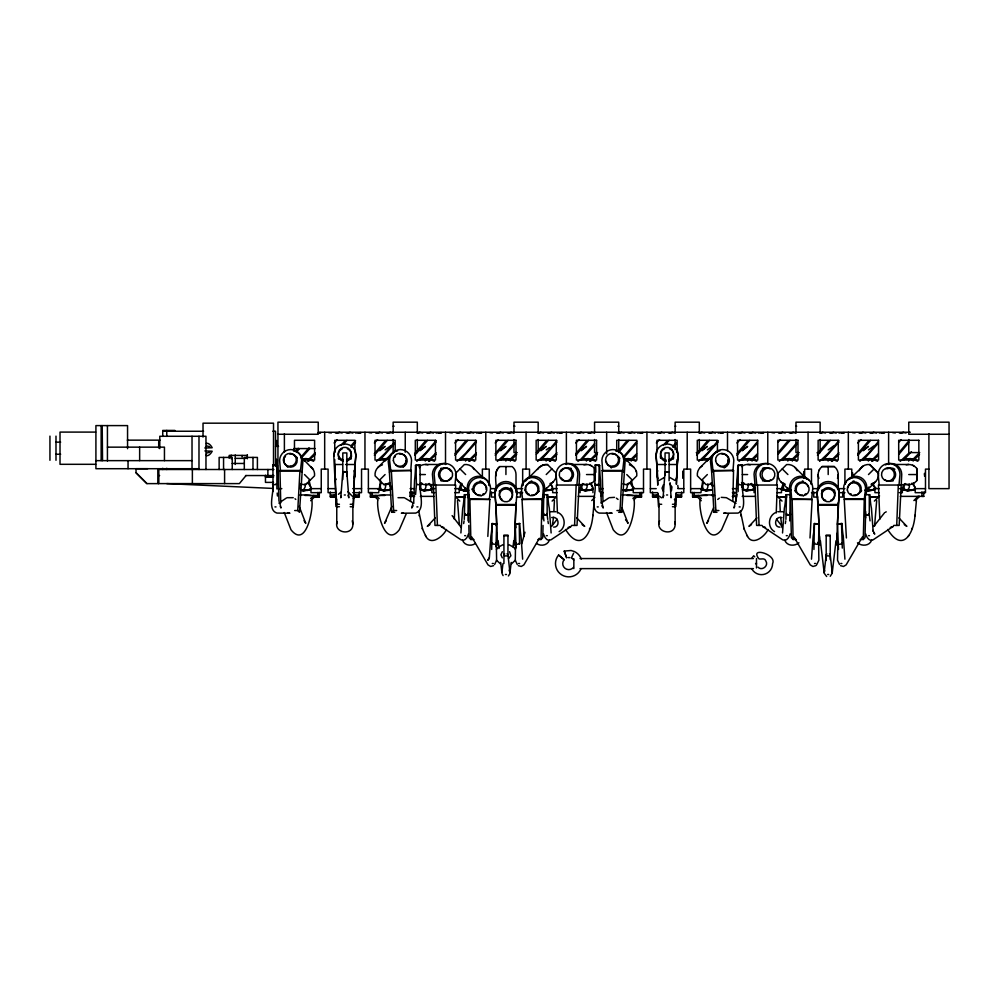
<?xml version="1.0" encoding="UTF-8"?>
<svg xmlns="http://www.w3.org/2000/svg" width="999" height="999" viewBox="0 0 999 999"><rect width="100%" height="100%" fill="white"/><g stroke="black" fill="none" stroke-linecap="round" stroke-linejoin="round"><path stroke-width="1.5" d="M158.304 483.603L158.304 468.706L158.317 483.616L146.903 483.616L136.026 472.739L136.026 468.706L147.702 468.706M320.642 432.804L317.957 433.004M328.708 432.654L331.393 432.954M334.74 474.562L334.74 459.552M354.882 464.048L354.533 477.16M360.926 432.804L358.241 433.004M368.981 432.654L371.665 432.954M441.496 432.804L438.811 433.004M449.55 432.654L452.235 432.954M481.78 432.804L479.095 433.004M489.835 432.654L492.519 432.954M495.866 491.046C497.202 483.366 492.532 472.427 499.8 466.57L512.062 466.57A10.065 10.065 0 0 1 516.008 474.562L516.008 492.544M562.337 432.804L559.652 433.004M570.392 432.654L573.076 432.954M582.642 483.853A10.065 10.065 0 0 0 594.492 480.681L594.48 468.419A10.065 10.065 0 0 0 583.891 464.822M642.906 432.804L640.222 433.004M650.961 432.654L653.646 432.954M656.992 474.562L656.992 465.559M677.135 459.552L677.047 475.861M723.463 432.804L720.779 433.004M731.53 432.654L734.215 432.954M763.748 432.804L761.063 433.004M771.802 432.654L774.5 432.954M818.119 489.547L818.119 474.562M838.261 489.547L838.261 474.55M844.317 432.804L841.633 433.004M852.372 432.654L855.057 432.954M884.602 432.804L881.917 433.004M892.656 432.654L895.341 432.954M904.907 483.853A10.065 10.065 0 0 0 916.745 480.681L916.745 468.419A10.065 10.065 0 0 0 906.155 464.822M278.983 501.273L278.234 479.957A23.277 2.872 -90 0 1 277.41 465.534L272.914 465.034L273.064 491.57M276.91 465.034L276.885 488.961M319.355 492.37L319.28 496.928L317.807 495.454L317.857 492.407M489.348 557.617L490.896 535.876A23.277 2.872 -90 0 0 492.132 523.526L491.683 549.45M492.132 523.526L496.628 524.025L496.003 546.728M601.286 502.797L600.486 479.957A23.277 2.872 -90 0 1 599.662 465.534L595.179 465.034L594.867 485.027L598.863 485.027L599.325 491.57M598.863 485.027L599.175 465.034M641.608 492.37L641.545 496.928L640.072 495.454L640.122 492.407M811.488 559.165L813.161 535.876A23.277 2.872 -90 0 0 814.397 523.526L813.935 549.45M818.581 544.005L818.88 524.025L814.397 523.526M682.829 475.512L682.904 471.603M803.708 474.213L803.758 471.615M410.577 501.286L411.276 470.467L391.333 470.467L389.41 472.202L391.695 512.287L394.742 512.287M732.841 501.286L733.541 470.467L713.586 470.467L711.663 472.202L713.948 512.287L716.995 512.287M537.974 539.497L541.021 539.497L542.007 499.425L543.731 497.677L544.567 486.988A11.076 10.914 44.8 0 0 523.439 482.879M543.056 525.424L542.757 537.762L541.021 539.497M543.206 519.268L543.731 497.677M860.226 539.497L863.273 539.497L864.26 499.425L865.596 488.236A11.076 10.914 44.8 0 0 854.432 477.547A11.076 10.914 44.8 0 0 843.606 488.236L846.403 537.962M865.646 511.55L865.009 537.762L863.273 539.497M515.546 543.344L515.284 560.252L517.245 564.435M837.811 543.344L837.537 560.252L839.51 564.435M413.686 502.797L414.573 479.957A23.277 3.197 -90 0 0 415.484 465.534L420.03 465.034L420.067 488.961M454.333 519.205L455.681 485.039L433.391 485.039L432.405 474.263A11.076 10.914 -90 0 1 446.091 463.848M574.575 525.424L576.161 485.039M565.921 463.848A11.076 10.914 -90 0 1 579.607 474.263L577.022 525.424L571.553 525.424M736.001 501.273L736.825 479.957A23.277 3.197 -90 0 0 737.749 465.534L742.282 465.034L742.419 487.649M776.223 512.999L777.322 485.039L755.032 485.039L754.045 474.263A11.076 10.914 -90 0 1 767.731 463.848M896.715 525.424L898.301 485.039M888.061 463.848A11.076 10.914 -90 0 1 901.747 474.263L899.162 525.424L893.693 525.424M350.199 506.73L353.271 506.73L354.882 464.51L345.592 464.51M353.271 506.73L354.882 464.51M514.897 530.282L514.41 544.979L516.021 502.747L515.147 524.163M672.452 506.73L675.536 506.73L675.973 493.581M676.335 484.403L677.147 464.51L669.392 464.51M675.536 506.73L676.086 492.969M676.46 483.791L677.147 464.51M836.663 542.532L837.037 533.354M837.412 524.163L839.285 492.145A11.076 10.914 0 0 0 828.208 481.53A11.076 10.914 0 0 0 817.12 492.145L819.005 524.163M836.663 544.979L838.273 502.747M553.896 511.338L554.42 500.574M876.685 500.574L874.575 526.186M296.141 451.623A11.076 10.914 -44.8 0 1 302.847 461.513L299.463 512.287L297.739 510.539L299.95 470.467L279.97 470.467L280.756 502.834M487.824 536.426L489.872 499.425L469.393 498.926L468.556 488.236A11.076 10.914 -44.8 0 1 479.72 477.547A11.076 10.914 -44.8 0 1 490.546 488.236L489.385 498.926M618.406 451.623A11.076 10.914 -44.8 0 1 625.099 461.513L621.728 512.287L619.992 510.539L622.215 470.467L602.222 470.467L602.984 501.286M810.002 537.962L812.137 499.425L791.645 498.926L790.821 488.236A11.076 10.914 -44.8 0 1 801.972 477.547A11.076 10.914 -44.8 0 1 812.799 488.236L811.638 498.926M273.177 483.866L272.615 484.303C274.825 490.746 266.508 509.902 276.973 513.086L289.897 513.236L287.837 512.962M595.129 484.003L594.867 484.303C597.077 490.746 588.773 509.902 599.238 513.086L612.15 513.236L610.089 512.962M352.872 505.394L352.872 523.976C353.359 536.201 333.466 533.429 337.038 521.815M501.948 572.14L502.947 563.686M675.137 499.188L675.137 523.976C675.474 537.012 654.42 532.592 659.627 520.779M460.889 532.966L462.712 508.179A23.277 4.046 -90 0 0 464.173 494.692L468.831 494.692L468.056 520.879M782.529 532.966L784.352 508.179A23.277 4.046 -90 0 0 785.801 494.692L790.471 494.692L789.697 520.879M410.726 470.966L411.551 460.264A11.076 10.889 47.8 0 0 400.387 449.575A11.076 10.889 47.8 0 0 389.598 460.264L390.784 470.966L411.276 470.467M732.991 470.966L733.803 460.264A11.076 10.889 47.8 0 0 722.652 449.575A11.076 10.889 47.8 0 0 711.862 460.264L713.036 470.966L733.541 470.467M738.136 491.57L738.298 465.034M866.233 494.63L866.82 486.988A11.076 10.914 44.8 0 0 847.115 480.457M311.888 500.337C313.449 508.866 306.256 549.175 290.984 529.757L284.278 512.549M634.153 500.337C635.714 508.866 628.521 549.175 613.236 529.757L606.53 512.549M454.982 485.039L455.969 474.263A11.076 10.914 -90 0 0 445.067 463.486A11.076 10.914 -90 0 0 434.153 474.263L435.139 485.039M576.86 485.039L577.859 474.263A11.076 10.914 -90 0 0 566.945 463.486A11.076 10.914 -90 0 0 556.043 474.263L557.03 485.039M565.546 529.482C580.044 552.872 591.408 534.602 592.907 515.159M776.623 485.039L777.609 474.263A11.076 10.914 -90 0 0 766.695 463.486A11.076 10.914 -90 0 0 755.793 474.263L756.78 485.039M899 485.039L899.999 474.263A11.076 10.914 -90 0 0 889.085 463.486A11.076 10.914 -90 0 0 878.171 474.263L879.17 485.039M887.686 529.482C902.184 552.872 913.536 534.602 915.047 515.159M348.014 495.342L348.838 497.777L346.828 471.978L343.806 471.565L342.807 471.978L340.784 497.777L341.096 496.253M354.882 465.209L355.894 454.595A11.076 10.914 0 0 0 344.817 443.993A11.076 10.914 0 0 0 333.741 454.595L336.351 506.73L339.435 506.73M354.882 466.958L355.894 456.343A11.076 10.914 0 0 0 354.97 452.26M665.134 472.102L669.068 471.915L665.059 471.978L663.049 497.777L663.873 495.342M677.147 465.209L678.146 454.595A11.076 10.914 0 0 0 667.07 443.993A11.076 10.914 0 0 0 655.993 454.595L657.005 465.209M677.147 466.958L678.146 456.343A11.076 10.914 0 0 0 676.573 451.024M415.584 494.542L416.383 485.027L416.034 465.034M592.844 515.859L594.28 500.661M914.984 515.859L916.42 500.661M826.185 554.845L824.175 572.689L824.712 570.616M511.213 562.4L509.84 573.763L508.404 575.973M513.024 546.952L513.748 540.771M836.013 540.771L832.192 573.226L830.219 576.273M464.285 519.368L464.872 494.692M785.926 519.368L786.5 494.692M552.509 524.725L553.471 517.407M463.673 523.563L464.085 520.879M785.314 523.563L785.726 520.879M682.779 478.121L682.841 473.801M803.621 478.121L803.696 473.813M737.2 494.368L733.99 507.992L734.627 506.58M304.982 483.953C306.768 487.25 301.198 493.956 300.087 488.036M385.552 483.953C386.7 493.631 377.435 490.447 381.218 482.867M425.836 483.953C427.26 493.231 417.445 490.871 421.715 483.029M586.962 483.953C588.686 492.607 578.496 491.446 582.904 483.528M627.247 483.953C627.984 486.326 626.248 491.933 623.101 490.059M707.816 483.953C708.953 493.631 699.687 490.447 703.471 482.867M748.101 483.953C749.512 493.231 739.71 490.871 743.968 483.029M909.215 483.953C910.938 492.607 900.761 491.446 905.156 483.528M403.434 512.962L401.373 513.236L415.746 513.086C426.086 509.328 418.656 491.758 420.379 484.303L420.104 484.003M741.845 483.816C744.255 484.915 738.373 485.414 738.761 483.941M346.815 472.04L342.819 472.04M413.136 502.809L411.725 507.992L413.087 505.831M868.93 487.012C864.085 492.42 871.24 490.884 875.399 488.748M521.728 543.868L524.987 532.242M352.734 492.669L361.538 492.669L361.538 469.105L368.381 469.105L368.381 492.669L378.658 492.669L380.544 480.444M419.88 485.889L420.829 483.129M454.82 492.669L459.215 492.669L459.215 488.636L461.101 483.129M581.48 484.503L580.069 488.636L580.069 492.669M676.46 492.669L683.791 492.669L683.791 469.105L690.634 469.105L690.634 492.669L700.911 492.669L702.796 480.444M741.67 487.262L743.081 483.129M777.072 492.669L781.48 492.669L781.48 488.636L783.366 483.129M899.387 492.669L902.322 492.669L902.322 488.636L903.733 484.503M301.873 490.447L310.127 489.473M378.796 489.035L382.442 490.447L390.696 489.473M420.292 489.51L422.727 490.447L430.981 489.473M543.568 490.447L551.823 489.473M580.194 489.035L583.841 490.447L592.107 489.473M624.125 490.447L632.392 489.473M744.979 490.447L753.246 489.473M865.821 490.447L874.088 489.473M902.459 489.035L906.105 490.447L914.36 489.473M300 485.876L300.924 483.528M462.062 483.528C459.253 487.375 462.475 493.256 467.694 490.222M784.327 483.528C781.106 488.136 785.763 493.543 791.258 490.097M671.44 490.759L671.94 486.938L669.592 483.878M391.933 506.318L384.553 523.351L386.276 520.641M406.318 513.623L399.325 529.757C384.278 549.088 376.261 508.928 377.822 500.337M713.573 507.742L706.817 523.351L708.528 520.641M728.583 513.623L721.59 529.757C706.543 549.088 698.513 508.928 700.074 500.337M589.447 529.12L589.822 528.284M908.266 536.438L908.715 535.464M911.587 529.12L911.962 528.284M549.35 540.209C547.577 545.442 540.634 546.653 536.5 543.431M871.603 540.209C869.592 546.078 861.775 546.478 857.492 542.819M573.613 553.196L571.378 558.004A6.044 6.044 0 0 1 573.726 560.114M468.431 533.928C467.807 537.05 464.76 542.02 460.951 539.76L440.959 526.448M790.072 533.928C789.447 537.05 786.4 542.02 782.592 539.76L762.599 526.448L765.534 527.472M818.893 470.704L819.467 469.518M489.06 557.867L487.724 560.289L489.198 558.766M494.642 564.435L496.615 560.252L496.341 543.344M304.42 461.063C305.007 458.191 308.953 457.642 308.953 461.063M384.99 461.063L386.938 458.541L380.457 459.115M425.274 461.076C425.861 458.204 429.807 457.642 429.807 461.076M465.546 461.076C466.133 458.204 470.079 457.654 470.092 461.076M465.759 488.036L463.798 490.559M505.831 461.076C506.418 458.204 510.364 457.654 510.377 461.076M546.103 461.076C546.703 458.204 550.636 457.654 550.649 461.076M546.316 488.036L545.329 489.547M586.388 461.076C586.975 458.204 590.921 457.642 590.933 461.076M626.673 461.063C627.26 458.191 631.206 457.642 631.218 461.063M707.242 461.063L709.203 458.541L702.709 459.115M747.527 461.076C748.114 458.204 752.06 457.642 752.072 461.076M787.811 461.076C788.398 458.204 792.344 457.654 792.357 461.076M788.024 488.036L786.063 490.559M828.084 461.076C828.671 458.204 832.617 457.654 832.629 461.076M868.368 461.076C868.955 458.204 872.901 457.654 872.914 461.076M908.653 461.076C909.24 458.204 913.186 457.642 913.186 461.076M539.36 538.261L523.888 564.885L521.241 566.483L518.281 565.659M862.374 536.962L846.141 564.885L843.493 566.483L840.534 565.659M816.608 564.885L818.868 560.252L818.606 543.344M420.354 484.378L417.844 484.765L416.62 483.866M663.511 484.677L662.037 488.236L663.511 491.795M751.935 558.041L753.696 555.756L754.757 556.843M551.585 526.448L557.13 519.23M873.725 526.448L884.44 512.899M309.016 447.839L300.949 457.055M496.441 549.388L498.189 547.277L503.109 544.63M502.31 551.685L500.911 554.782L502.31 557.867M515.447 560.164L511.438 563.898M246.054 475.549L239.373 483.603L158.716 483.603L158.716 469.505L273.913 469.505M295.579 451.536L298.264 448.301M374.35 453.696L385.102 440.971M414.635 453.696L425.387 440.971M454.92 453.696L465.659 440.971M495.204 453.696L505.944 440.971M536.376 452.609L546.228 440.971M575.774 453.696L586.513 440.971M617.844 451.536L626.798 440.971M696.615 453.696L707.354 440.971M736.9 453.696L747.639 440.971M778.071 452.609L787.924 440.971M817.457 453.696L828.208 440.971M857.741 453.696L868.481 440.971M898.925 452.609L908.765 440.971M343.032 444.692L346.965 440.384M665.284 444.692L669.218 440.384M908.765 442.545L898.925 454.258M309.902 448.489L301.311 458.091M911.45 451.685L903.396 460.239M351.086 447.427L355.557 442.12M394.056 444.243L379.732 460.239M436.126 442.12L420.005 460.239M476.411 442.12L460.289 460.239M514.897 444.243L500.574 460.239M556.967 442.12L540.859 460.239M594.567 445.304L581.143 460.239M636.638 443.181L623.563 458.091M673.338 447.427L676.023 444.243M718.094 442.12L701.985 460.239M757.492 443.181L742.269 460.239M796.877 444.243L782.554 460.239M838.948 442.12L822.826 460.239M878.333 443.181L863.111 460.239M296.478 452.135L299.163 448.963M374.35 455.307L387.25 440.384M414.635 455.307L427.535 440.384M454.92 455.307L467.807 440.384M495.204 455.307L508.091 440.384M536.376 454.258L548.376 440.384M575.774 455.307L588.661 440.384M618.731 452.135L628.945 440.384M696.615 455.307L709.502 440.384M736.9 455.307L749.787 440.384M778.071 454.258L790.072 440.384M817.457 455.307L830.356 440.384M857.741 455.307L870.629 440.384M341.233 445.142L344.817 440.971M663.498 445.142L667.07 440.971M351.086 445.716L355.557 440.559M394.056 442.619L385.102 453.246L376.511 461.376M436.126 440.559L425.387 453.246L416.783 461.376M476.411 440.559L465.659 453.246L457.067 461.376M514.897 442.619L505.944 453.246L497.352 461.376M556.967 440.559L546.228 453.246L537.637 461.376M594.567 443.656L581.143 458.966L577.922 461.376M636.638 441.595L623.214 457.055M672.439 446.753L676.023 442.619M718.094 440.559L707.354 453.246L698.763 461.376M757.492 441.595L747.639 453.246L739.048 461.376M796.877 442.619L787.924 453.246L779.332 461.376M838.948 440.559L828.208 453.246L819.605 461.376M878.333 441.595L868.481 453.246L859.889 461.376M338.424 494.318L340.784 492.257M315.272 452.797L307.754 460.277M436.126 452.797L428.608 460.277M476.411 452.797L468.881 460.277M516.683 452.797L509.165 460.277M556.967 452.797L549.45 460.277M597.252 452.797L589.735 460.277M636.638 453.758L630.019 460.277M757.479 453.758L750.861 460.277M798.663 452.797L791.146 460.277M838.948 452.797L831.43 460.277M878.333 453.758L871.702 460.277M919.505 452.797L911.987 460.277M435.277 517.869L427.297 526.373L429.907 524.562M446.466 529.482C443.244 536.463 430.369 546.815 425.437 535.464M756.917 517.869L748.938 526.373L751.548 524.562M768.106 529.482C764.884 536.463 752.01 546.815 747.077 535.464M908.765 453.246L900.174 461.376M334.078 442.982L337.3 439.672M374.363 442.982L377.585 439.672M454.92 442.982L458.141 439.672M495.204 442.982L498.426 439.672M575.774 442.982L578.995 439.672M656.331 442.982L659.552 439.672M736.9 442.982L740.122 439.672M778.258 441.883L780.406 439.672M857.741 442.982L860.963 439.672M899.1 441.883L901.248 439.672M315.272 454.445L307.754 461.351M436.126 454.445L428.608 461.351M476.411 454.445L468.881 461.351M511.313 459.902L516.683 454.445M556.967 454.445L549.45 461.351M597.252 454.445L589.735 461.351M552.122 501.086L556.268 496.915M591.745 500.561L594.83 497.415M632.167 459.902L636.463 455.544M753.009 459.902L757.304 455.544M793.293 459.902L798.663 454.445M838.948 454.445L831.43 461.351M878.158 455.544L871.702 461.351M914.135 459.902L919.505 454.445M874.375 501.086L879.545 495.879L878.471 496.928L869.555 496.928M913.873 500.561L918.006 496.366L919.53 496.391L915.409 500.586M524.063 536.426L522.015 499.425L542.494 498.926L543.331 488.236A11.076 10.914 44.8 0 0 532.18 477.547A11.076 10.914 44.8 0 0 521.341 488.236L522.514 498.926M516.046 548.089L515.259 524.025L519.755 523.526A23.277 2.872 -90 0 0 520.991 535.876L522.652 559.165M515.259 524.025L519.755 523.526M838.473 549.45L837.524 524.025L842.007 523.526A23.277 2.872 -90 0 0 843.243 535.876L844.917 559.165M837.524 524.025L842.007 523.526M377.959 467.432L390.696 454.707A10.065 10.065 0 0 1 393.956 452.522M379.445 480.207L385.09 474.55M546.216 474.55L551.86 468.906M543.793 491.221L553.346 481.668M700.224 467.432L712.949 454.707A10.065 10.065 0 0 1 716.221 452.522M701.698 480.207L707.342 474.55M849.687 479.095L863.436 465.834M868.481 474.55L874.125 468.906M866.046 491.221L875.599 481.668M310.652 498.563L313.811 495.454L314.885 496.565L318.881 496.565M310.677 500.724L314.885 496.565M359.315 494.98L355.294 494.98L353.196 497.04L359.315 497.065L359.315 491.958M353.196 498.588L355.294 496.528L359.315 496.528M632.904 498.563L636.076 495.454L637.15 496.565L641.146 496.565M633.99 499.687L637.15 496.565M681.58 494.98L677.547 494.98L675.449 497.04L681.58 497.065L681.58 491.958M674.4 499.625L677.547 496.528L681.58 496.528M370.254 492.37L370.342 496.928L371.978 495.454L384.852 495.454M370.779 496.565L374.762 496.565L375.961 495.454L379.133 498.563M692.519 492.37L692.594 496.928L694.23 495.454L707.117 495.454M693.031 496.565L697.027 496.565L698.226 495.454L701.385 498.563M544.53 490.409L550.849 489.985L553.146 488.748M415.484 465.534L420.03 465.034M391.695 512.287L393.606 510.539L396.653 510.539M742.282 465.034L737.749 465.534M713.948 512.287L715.871 510.539L718.918 510.539M717.719 499.438L719.342 498.164M379.732 450.761L385.102 446.403L379.732 450.312M420.005 450.761L425.387 446.403L420.005 450.312M500.574 450.761L505.944 446.403L500.574 450.312M540.859 450.761L546.228 446.403L540.859 450.312M581.143 450.761L586.513 446.403L582.217 449.525M701.985 450.761L707.354 446.403L703.059 449.525M742.269 450.761L747.639 446.403L742.269 450.312M863.111 450.761L868.481 446.403L863.111 450.312M559.115 531.643C566.246 527.684 565.609 516.433 558.528 512.787M659.24 480.407L664.21 477.534M775.124 512.787C768.031 516.433 767.407 527.684 774.537 531.643M385.102 449.887L390.472 445.991M546.228 449.887L549.45 447.552M707.354 449.887L712.724 445.991M828.208 449.887L833.578 445.991M868.481 449.887L873.85 445.991M508.516 558.628L510.914 555.731L509.577 551.685M493.606 565.659L490.646 566.483L488.012 564.885L471.778 536.962M815.871 565.659L812.911 566.483L810.264 564.885L794.03 536.962M278.846 503.084L286.164 498.164M601.111 503.084L608.428 498.164M311.451 488.736L309.166 489.985L302.672 490.559M432.305 488.748L430.02 489.985L423.526 490.559M593.431 488.748L591.133 489.985L584.64 490.559M633.716 488.736L631.418 489.985L624.924 490.559M754.57 488.748L752.272 489.985L745.778 490.559M915.683 488.748L913.398 489.985L906.905 490.559M885.301 512.312L886.238 511.838M383.778 484.54A10.065 10.065 0 0 0 390.122 483.266L383.778 484.54L375.1 475.874A10.065 10.065 0 0 1 382.48 464.822M390.122 483.266L387.699 484.278M475.399 543.431C471.253 546.653 464.323 545.442 462.549 540.209M798.925 542.819C794.63 546.478 786.825 546.078 784.802 540.209M310.314 489.248L307.929 490.297L301.411 490.359M390.884 489.248L388.499 490.297L381.98 490.359L378.371 488.848M431.168 489.248L428.783 490.297L422.265 490.359L419.855 489.348M551.997 489.248L549.625 490.309L544.405 490.347M592.282 489.248L589.897 490.297L583.379 490.359L579.782 488.848M632.567 489.248L630.182 490.297L623.663 490.359M753.421 489.248L751.036 490.297L744.517 490.359M874.262 489.248L871.877 490.309L865.359 490.359M914.547 489.248L912.162 490.297L905.643 490.359L902.035 488.848M311.089 488.911L307.467 490.397L300.949 490.259M391.658 488.911L388.037 490.397L381.518 490.259M431.943 488.911L428.321 490.397L421.803 490.259M552.784 488.923L549.163 490.397L543.943 490.297M593.056 488.911L589.435 490.397L582.929 490.259M633.341 488.911L629.72 490.397L623.214 490.259M754.195 488.911L750.574 490.397L744.068 490.259M875.037 488.923L871.415 490.397L866.208 490.297M915.321 488.911L911.7 490.397L905.181 490.259M398.014 497.689L404.12 497.689M287.113 497.689L293.231 497.689M609.378 497.689L614.51 497.352M207.068 452.984L209.64 452.222M336.763 433.191L339.448 432.455L342.133 433.029M377.048 433.191L379.732 432.455L382.417 433.029M417.32 433.191L420.005 432.455L422.689 433.029M457.604 433.191L460.289 432.455L462.974 433.029M497.889 433.191L500.574 432.455L503.259 433.029M538.174 433.191L540.859 432.455L543.543 433.029M578.458 433.191L581.143 432.455L583.828 433.029M618.731 433.191L621.415 432.455L624.113 433.029M659.015 433.191L661.7 432.455L664.385 433.029M699.3 433.191L701.985 432.455L704.67 433.029M739.585 433.191L742.269 432.455L744.954 433.029M779.869 433.191L782.554 432.455L785.239 433.029M820.142 433.191L822.826 432.455L825.524 433.029M860.426 433.191L863.111 432.455L865.796 433.029M900.711 433.191L903.396 432.455L906.081 433.029M347.502 433.091L350.187 432.442L352.872 433.116M387.787 433.091L390.472 432.442L393.156 433.116M428.072 433.091L430.756 432.442L433.441 433.116M468.344 433.091L471.029 432.442L473.713 433.116M508.628 433.091L511.313 432.442L513.998 433.116M548.913 433.091L551.598 432.442L554.283 433.116M589.198 433.091L591.883 432.442L594.567 433.116M629.482 433.091L632.167 432.442L634.852 433.116M669.755 433.091L672.439 432.442L675.137 433.116M710.039 433.091L712.724 432.442L715.409 433.116M750.324 433.091L753.009 432.442L755.694 433.116M790.609 433.091L793.293 432.442L795.978 433.116M830.893 433.091L833.578 432.442L836.263 433.116M871.165 433.091L873.863 432.442L876.548 433.116M306.543 483.429L308.167 483.229L310.914 487.225M627.672 483.678C631.73 480.944 630.694 487.287 634.053 487.687M564.26 551.211L566.695 557.904L564.21 551.098L571.066 550.486L574.375 551.535A13.299 13.287 0 0 1 581.256 559.028M568.119 527.472L571.053 526.448L551.061 539.76C547.252 542.02 544.193 537.05 543.581 533.928M890.246 527.472L893.193 526.448L873.201 539.76C869.392 542.02 866.333 537.05 865.721 533.928M721.253 497.352L726.373 497.689L736.026 503.321M725.699 512.962L723.638 513.236L737.999 513.086C748.338 509.328 740.908 491.758 742.632 484.303M310.052 489.685L303.596 490.634L301.086 489.96M390.621 489.685L384.178 490.634L377.872 488.961M430.906 489.685L424.463 490.634L420.679 489.635M468.606 490.072L464.735 490.646L458.441 488.961M545.292 490.646L551.748 489.685M592.02 489.685L585.576 490.634L580.544 489.298M632.305 489.685L625.861 490.634L623.339 489.96M710.301 490.059L706.43 490.634L701.398 489.298M753.159 489.685L746.715 490.634L744.193 489.972M790.858 490.072L787 490.646L780.694 488.961M874 489.685L867.557 490.646L865.034 489.972M914.285 489.685L907.829 490.634L901.535 488.961M335.414 433.091L339.448 432.505M375.699 433.091L379.732 432.505M417.32 432.892L420.005 432.505M456.268 433.091L460.289 432.505M496.54 433.091L500.574 432.505M538.174 432.892L540.859 432.505M577.11 433.091L581.143 432.505M617.394 433.091L621.415 432.505M657.679 433.091L661.7 432.505M699.3 432.892L701.985 432.505M738.236 433.091L742.269 432.505M778.521 433.091L782.554 432.505M820.142 432.892L822.826 432.505M859.09 433.091L863.111 432.505M899.375 433.091L903.396 432.505M388.236 483.166L390.821 486.75M589.635 483.166L592.894 487.225M710.489 483.166L712.612 486.326M911.9 483.166L915.146 487.225M550.287 511.713L555.881 511.713M551.71 517.544C558.953 515.646 560.476 527.46 553.633 527.122M777.771 511.713L783.366 511.713M781.942 517.544C774.7 515.646 773.164 527.46 780.019 527.122M309.603 489.835L303.134 490.596L300.637 489.86M390.172 489.835L383.703 490.596L378.708 489.11M430.457 489.847L423.988 490.609L420.242 489.485M468.156 490.147L464.273 490.609L459.278 489.123M544.83 490.609L551.298 489.847M591.583 489.847L585.114 490.609L580.119 489.11M631.868 489.835L625.399 490.596L622.889 489.86M711.138 489.985L705.968 490.596L700.973 489.11L704.695 490.447L711.026 490.059M752.722 489.847L746.253 490.609L742.494 489.485M790.409 490.147L786.525 490.609L780.281 488.748M867.082 490.609L873.563 489.847M913.835 489.847L907.367 490.609L901.123 488.748M346.154 432.992L350.187 432.555M386.438 432.992L390.472 432.555M426.723 432.992L430.756 432.555M467.008 432.992L471.029 432.555M507.292 432.992L511.313 432.555M547.564 432.992L551.598 432.555M587.849 432.992L591.883 432.555M628.134 432.992L632.167 432.555M668.418 432.992L672.439 432.555M708.703 432.992L712.724 432.555M748.988 432.992L753.009 432.555M789.26 432.992L793.293 432.555M829.545 432.992L833.578 432.555M869.829 432.992L873.863 432.555M302.472 458.891L306.368 458.541M420.729 459.115L427.222 458.541M461.014 459.128L467.507 458.553M501.298 459.128L507.792 458.553M541.57 459.128L548.064 458.553M581.855 459.115L588.349 458.541M623.438 459.003L628.633 458.541M383.241 490.559L389.735 489.985M742.994 459.115L749.487 458.541M783.278 459.128L789.759 458.553M823.551 459.128L830.044 458.553M863.835 459.128L870.329 458.553M904.107 459.115L910.601 458.541M705.494 490.559L711.987 489.985M317.957 432.804L320.642 432.604M355.557 433.017L360.926 432.604M436.126 433.017L441.496 432.604M476.411 433.017L481.78 432.604M556.967 433.017L562.337 432.604M637.537 433.017L642.906 432.604M718.094 433.017L723.463 432.604M758.378 433.017L763.748 432.604M838.948 433.017L844.317 432.604M879.232 433.017L884.602 432.604M493.344 563.498L492.295 563.498M519.592 563.498L518.556 563.498M506.468 574.487L505.419 574.487M815.596 563.498L814.547 563.498M841.857 563.498L840.808 563.498M828.733 574.487L827.671 574.487M465.684 535.676L464.647 535.676M547.352 535.676L546.316 535.676M787.324 535.676L786.288 535.676M869.492 535.676L868.456 535.676M275.999 506.905L274.95 506.905M417.932 506.905L416.895 506.905M598.251 506.905L597.215 506.905M740.184 506.905L739.148 506.905M345.342 494.98L344.293 494.98M667.594 494.98L666.545 494.98M601.361 496.391L601.91 491.77M924.05 491.77L923.501 496.391L921.965 496.366L921.965 491.77M468.219 490.247L462.999 490.447L459.353 489.035M790.471 490.247L785.264 490.447L781.618 489.035M755.606 563.598L756.493 563.586L755.606 563.573M467.757 490.322L462.549 490.359L458.941 488.848M710.751 490.297L704.233 490.359L700.636 488.848M791.32 490.309L784.802 490.359L781.193 488.848M393.181 426.198L394.143 426.198M514.023 426.198L514.985 426.198M617.894 426.198L618.706 426.198M675.162 426.198L675.848 426.198M796.003 426.198L796.69 426.198M162.737 431.243L203.596 431.243M272.839 431.243L275.537 431.243L275.537 466.446M95.654 432.092L60.015 432.092L60.015 464.31L95.654 464.31M318.481 432.242L910.314 432.242M277.947 434.265L318.231 434.265L318.231 422.177L277.947 422.177L277.947 479.907M949.05 434.265L908.765 434.265L908.765 422.177L949.05 422.177L949.05 488.636L928.908 488.636L928.908 433.766M127.31 440.147L159.965 440.147M55.994 442.157L60.664 442.157M275.537 446.341L278.546 446.341M107.43 447.152L164.448 447.152L164.448 460.639M204.895 448.039L212.188 447.739A6.456 2.947 62.7 0 0 210.801 445.654L210.29 445.067A6.843 3.122 62.7 0 0 206.443 443.531M293.619 448.563L315.16 448.563M204.895 450.924L212.188 451.223A6.456 2.947 -62.7 0 1 210.801 453.309L210.29 453.896A6.843 3.122 -62.7 0 1 206.119 455.182M517.02 452.584L513.998 452.584L513.998 439.51M597.589 452.584L594.567 452.584L594.567 439.51M696.278 452.584L699.3 452.584L699.3 439.51M799 452.584L795.978 452.584L795.978 439.51M817.12 452.584L820.142 452.584L820.142 439.51M919.617 452.584L908.765 452.584L908.765 439.51M55.994 454.245L60.664 454.245M247.327 455.407L229.208 455.407L229.208 458.229M235.252 458.379L245.816 458.379M303.758 460.039L314.61 460.039L314.61 440.297L294.468 440.297L294.468 450.936M385.876 460.039L375.025 460.039L375.025 440.297L395.167 440.297L395.167 450.936M626.023 460.039L636.863 460.039L636.863 440.297L616.72 440.297L616.72 450.936M708.129 460.039L697.29 460.039L697.29 440.297L717.432 440.297L717.432 452.447M95.916 460.639L192.02 460.639M232.23 463.461L244.318 463.461M334.74 466.958L334.74 464.51L342.495 464.51M425.362 464.485L440.372 464.485M571.503 464.485L586.5 464.485M657.742 485.314L657.005 464.51L666.296 464.51M747.627 464.485L761.126 464.485M893.755 464.485L908.753 464.485M277.41 465.534L272.914 465.034M595.179 465.034L599.662 465.534M818.893 478.409A10.065 10.065 0 0 1 822.065 466.57L834.327 466.57A10.065 10.065 0 0 1 837.499 478.409M822.065 466.57L834.315 466.558M198.988 468.706L95.916 468.706L95.916 425.599L127.56 425.599L127.56 448.688M928.908 469.105L925.486 469.105L925.486 492.669L915.209 492.669L915.209 488.636L913.323 483.129M280.457 470.966L300.449 470.966L301.611 460.264A11.076 10.914 -44.8 0 0 290.784 449.575A11.076 10.914 -44.8 0 0 279.62 460.264L280.457 470.966L279.97 470.467M602.722 470.966L622.702 470.966L623.863 460.264A11.076 10.914 -44.8 0 0 613.036 449.575A11.076 10.914 -44.8 0 0 601.885 460.264L602.722 470.966L602.222 470.467M420.042 474.55L425.374 474.55M586.5 474.55L594.492 474.55M742.307 474.55L747.627 474.55M908.753 474.55L916.745 474.55M158.716 475.549L159.603 475.549M245.542 475.549L273.913 475.549M265.459 476.361L273.514 476.361M265.459 477.16L273.514 477.16M273.514 482.392L265.459 482.392L265.459 475.237M425.374 484.627L434.378 484.627M577.497 484.627L586.5 484.627M747.627 484.627L755.132 484.627M901.26 484.627L908.765 484.627M578.608 485.039L556.331 485.039L557.43 512.999M900.748 485.039L878.471 485.039L879.807 519.205M277.947 488.636L281.818 488.636M309.091 480.444L310.976 488.636L321.253 488.636M328.097 488.636L335.439 488.636M352.734 488.636L361.538 488.636M368.381 488.636L378.658 488.636M410.127 488.636L414.535 488.636M430.407 484.503L431.83 488.636L434.765 488.636M454.82 488.636L459.215 488.636M490.696 488.636L496.565 488.636M515.322 488.636L522.664 488.636M550.786 483.129L552.672 488.636L557.08 488.636M600.287 488.636L603.221 488.636M631.356 480.444L633.241 488.636L643.506 488.636M650.361 488.636L656.231 488.636M677.921 488.636L683.791 488.636M690.634 488.636L700.911 488.636M732.392 488.636L736.787 488.636M777.072 488.636L781.48 488.636M812.949 488.636L818.818 488.636M837.587 488.636L844.917 488.636M873.039 483.129L874.937 488.636L879.332 488.636M899.387 488.636L902.322 488.636M915.209 488.636L925.486 488.636M335.439 492.669L328.097 492.669L328.097 469.105L321.253 469.105L321.253 492.669L310.976 492.669L310.976 488.636M410.127 492.669L414.535 492.669M434.765 492.669L431.83 492.669L431.83 488.636M490.696 492.669L495.092 492.669M516.795 492.669L522.664 492.669M557.08 492.669L552.672 492.669L552.672 488.636M600.287 492.669L603.221 492.669M657.692 492.669L650.361 492.669L650.361 469.105L643.506 469.105L643.506 492.669L633.241 492.669L633.241 488.636M732.392 492.669L736.787 492.669M811.488 492.669L817.357 492.669M839.048 492.669L844.917 492.669M879.332 492.669L874.937 492.669L874.937 488.636M330.319 494.98L334.34 494.98L336.438 497.04L330.319 497.065L330.319 491.958M652.572 494.98L656.605 494.98L658.691 497.04L652.572 497.065L652.572 491.958M304.907 495.454L317.807 495.454M627.16 495.454L640.072 495.454M711.563 495.454L714.522 495.454M410.089 491.77L410.089 496.366L414.622 496.391M420.329 496.366L433.828 496.366M578.184 496.366L594.393 496.366M736.463 496.366L732.292 496.391L733.815 496.366L733.815 491.77M742.207 496.366L755.469 496.366M900.324 496.366L924.05 496.366M330.319 496.528L334.34 496.528L336.438 498.588M652.572 496.528L656.605 496.528L658.691 498.588M314.735 496.928L319.28 496.928M370.342 496.928L376.386 496.928M455.681 496.928L464.585 496.928M495.467 497.065L491.446 497.065L491.446 491.958M516.421 497.065L520.442 497.065L520.442 491.958M547.302 496.928L556.206 496.928M635.476 496.928L641.545 496.928M692.594 496.928L697.127 496.928M786.85 496.928L777.934 496.928L776.86 495.879L782.03 501.086M817.731 497.065L813.698 497.065L813.698 491.958M838.673 497.065L842.706 497.065L842.706 491.958M844.767 498.926L864.759 498.926M488.449 482.879A11.076 10.914 -44.8 0 0 467.32 486.988L468.156 497.677L469.892 499.425L489.872 499.425M522.015 499.425L542.007 499.425M809.29 480.457A11.076 10.914 -44.8 0 0 789.585 486.988L790.421 497.677L792.145 499.425L812.137 499.425M844.28 499.425L864.26 499.425M334.74 464.51L336.351 504.283L339.435 504.283M350.199 504.283L353.271 504.283M658.179 493.581L658.616 504.283L661.688 504.283M672.452 504.283L675.536 504.283M517.02 493.893A11.076 10.914 0 0 0 505.944 483.279A11.076 10.914 0 0 0 494.867 493.893L495.879 504.495L516.021 504.495L517.02 492.145A11.076 10.914 0 0 0 505.944 481.53A11.076 10.914 0 0 0 494.867 492.145L495.879 505.194L516.021 505.194M818.131 502.747L818.131 505.194L838.273 505.194M294.68 510.539L297.739 510.539M616.945 510.539L619.992 510.539M618.668 512.287L621.728 512.287M464.872 514.835L468.831 514.835M551.123 532.966L549.3 508.179A23.277 4.046 -90 0 1 547.839 494.692L543.181 494.692L543.181 514.835L547.14 514.835L547.727 519.368M786.5 514.835L790.471 514.835M873.151 531.418L871.44 508.179A23.277 4.046 -90 0 1 869.979 494.692L865.321 494.692L865.321 514.835L869.28 514.835L870.054 520.879M492.632 524.025L496.628 524.025M814.884 524.025L818.88 524.025M440.459 525.424L434.977 525.424L433.391 485.039M762.1 525.424L756.618 525.424L755.032 485.039M503.933 535.801L507.954 535.801M826.185 535.801L830.219 535.801M468.843 525.424L469.143 537.762L470.866 539.497L473.926 539.497M790.421 497.677L791.395 537.762L793.131 539.497L796.178 539.497M580.032 558.553L753.396 558.553M580.032 568.618L753.396 568.618M905.806 458.716L912.324 458.841M865.521 458.716L872.04 458.841M825.249 458.716L831.767 458.841M784.964 458.716L791.483 458.841M744.692 458.716L751.198 458.841M704.407 458.703L709.615 458.816M623.838 458.703L630.344 458.841M583.553 458.716L590.059 458.841M543.269 458.716L549.787 458.841M502.984 458.716L509.502 458.841M462.712 458.716L469.23 458.841M422.427 458.716L428.946 458.841M382.142 458.703L388.661 458.841M301.573 458.703L308.092 458.841M784.34 490.272L790.858 490.397M703.783 490.259L710.289 490.397M462.087 490.272L468.606 490.397M568.244 557.567L569.817 557.629M166.771 483.603L273.314 488.436M410.089 496.366L412.175 496.366L412.175 491.77M552.347 482.542A10.065 10.065 0 0 0 556.206 473.239L547.527 464.572L543.606 464.822L539.098 467.432L526.373 480.157A10.065 10.065 0 0 0 525.499 481.143M443.893 527.472L441.895 526.923M207.068 445.979L209.64 446.74M913.885 459.615L916.383 460.364M873.601 459.615L876.098 460.364M832.08 459.253L835.826 460.364M793.044 459.615L795.541 460.364M752.759 459.615L755.269 460.364M631.905 459.615L634.402 460.352M590.384 459.24L594.13 460.364M551.348 459.615L553.846 460.364M511.063 459.615L513.561 460.364M469.542 459.253L473.289 460.364M430.507 459.615L433.004 460.364M309.653 459.615L312.15 460.352M598.463 483.816L597.677 484.727L594.892 484.378M508.791 544.63L513.711 547.277L515.447 549.388M276.199 483.816L275.162 484.765L272.615 484.303M669.942 477.534L674.912 480.407M914.272 459.752L917.869 461.263M875.186 460.264L877.597 461.276M833.703 459.752L837.312 461.276M793.431 459.752L797.027 461.276M753.146 459.752L756.755 461.263M632.292 459.752L635.901 461.263M592.007 459.752L595.616 461.263M551.723 459.752L555.332 461.276M511.451 459.752L515.059 461.276M471.166 459.752L474.775 461.276M430.894 459.752L434.49 461.263M310.04 459.752L313.636 461.263M912.611 465.247L913.785 465.834M742.594 483.279L743.78 483.853M590.347 465.247L591.533 465.834M421.516 483.853L420.342 483.279A10.065 10.065 0 0 0 429.233 483.853M347.902 491.795L352.26 496.128M826.66 576.51L824.212 573.226L820.404 540.771M904.245 524.562L906.855 526.373L898.863 517.869M582.105 524.562L584.715 526.373L576.723 517.869M875.748 487.699L873.438 485.989L872.277 483.441M754.907 487.699L752.597 485.989L751.435 483.441M405.07 498.164L413.773 503.321M616.42 498.164L618.056 499.438M552.609 487.225L550.024 483.441M431.768 487.225L429.183 483.441M500.462 563.898L496.441 560.164M580.831 569.193A13.299 13.287 0 0 1 561.65 574.8A13.299 13.287 0 0 1 558.578 555.057L564.135 559.702A6.044 6.044 0 0 0 564.897 568.219A6.044 6.044 0 0 0 573.414 567.457M757.966 567.145C761.787 571.328 768.943 565.846 765.883 561.063C764.36 556.381 758.878 561.338 757.891 557.305M659.24 496.066L661.538 497.827M295.017 498.751L295.791 499.438M601.873 505.831L603.246 507.992L601.972 502.809M564.135 559.702L558.578 555.057M625.536 519.917L626.323 520.641M873.75 532.904L874.749 534.115L872.939 530.382M697.027 496.565L701.236 500.724M374.762 496.565L377.934 499.687M859.165 470.704A10.065 10.065 0 0 1 869.792 464.572L878.458 473.239A10.065 10.065 0 0 1 871.078 484.278M869.779 464.572L878.458 473.239M795.029 467.432L806.692 479.095M782.254 468.906L787.911 474.55M780.793 481.68L790.334 491.221M624.363 457.879L633.903 467.432M626.785 474.55L632.429 480.194M472.764 467.432L483.379 478.034M460.002 468.906L465.646 474.55M468.081 491.221L456.93 479.595M301.036 456.83L313.236 469.518M304.52 474.55L310.177 480.194M136.026 472.727L146.903 483.603M622.215 470.467L623.938 472.202M299.95 470.467L301.686 472.202M455.631 496.915L459.777 501.086M924.599 476.236L924.525 473.813M852.622 472.877L852.696 475.299M503.096 575.611L501.948 573.226L500.686 562.412M304.058 520.641L305.781 523.351L299.138 506.318M776.523 519.23L782.067 526.448M452.11 515.609L461.351 527.647M509.14 570.167L509.977 572.689L507.954 554.845M627.01 521.453L628.034 523.351L621.952 507.742M280.332 506.58L280.981 507.992L279.72 502.809M757.492 556.63C752.272 547.29 776.81 554.957 772.602 563.586A11.076 11.076 0 0 1 751.935 569.118M831.692 570.616L832.229 572.689L830.219 554.845M740.334 510.814L744.205 529.12M418.693 510.814L422.565 529.12M743.83 528.284L747.514 536.438M422.19 528.284L425.874 536.438M778.184 477.16L778.608 478.409M752.672 484.503L754.083 488.636L754.083 492.669M711.912 483.129L712.861 485.889M670.791 496.253L671.103 497.777L670.092 482.679M636.088 470.691L636.513 471.94M591.071 483.129L592.956 488.636L592.956 492.669M389.66 483.129L391.071 487.262M352.26 520.779L352.872 523.976M205.769 448.039L205.682 447.739A6.456 2.947 62.7 0 1 205.544 447.003M674.862 521.815L675.137 523.976M547.927 520.879L548.339 523.563M803.621 472.889L803.995 475.474M682.767 472.889L683.154 475.462M780.669 517.407L782.03 527.647M677.772 485.377L678.146 488.236M459.39 524.725L457.467 500.574M865.321 514.835L865.708 517.857M543.181 514.835L543.956 520.879M924.5 473.351L924.812 475.936M842.307 548.089L841.52 524.025M803.658 473.351L803.97 475.936M683.116 475.936L682.816 473.339L682.954 477.197M498.139 540.771L499.05 548.488M711.663 472.202L710.489 461.513A11.076 10.889 47.8 0 1 717.157 451.623M389.41 472.202L388.224 461.513A11.076 10.889 47.8 0 1 394.905 451.623M657.005 466.958L655.993 456.343A11.076 10.914 0 0 1 656.93 452.26M740.746 515.159L740.808 515.859M419.105 515.159L419.168 515.859M277.185 493.056L277.447 496.016M713.586 470.467L715.871 510.539M391.333 470.467L393.606 510.539M779.732 500.574L780.256 511.338M819.492 536.413L819.679 540.996M818.131 505.194L819.742 544.979L819.742 542.532M657.005 464.51L657.804 484.403M658.116 494.493L658.616 506.73L658.616 504.283M495.879 502.747L496.74 524.163M497.115 533.354L497.49 544.979L495.879 505.194M757.479 485.039L759.065 525.424M435.839 485.039L437.425 525.424M803.708 474.6L803.808 477.21M792.145 499.425L793.131 539.497M469.892 499.425L470.866 539.497M468.156 497.677L468.756 522.34M694.18 492.407L694.23 495.454M371.915 492.407L371.978 495.454M519.255 524.025L519.567 544.005M803.696 475.062L803.72 477.672M682.816 471.141L682.879 477.659M916.745 468.419L916.745 480.681M828.183 466.558L828.196 474.55M594.48 468.419L594.492 480.681M505.931 466.558L505.931 474.55M888.623 432.242L888.623 464.498M869.28 494.692L869.28 514.835M851.772 478.121L851.772 469.105L844.917 469.105L844.917 484.128M848.338 432.242L848.338 469.105M830.219 559.515L830.219 535.102L826.185 535.102L826.185 560.476M820.142 432.742L820.142 422.177L795.978 422.177L795.978 432.742M811.488 484.128L811.488 469.105L804.632 469.105L804.632 478.121M808.066 432.242L808.066 469.105M767.781 432.242L767.781 464.498M756.493 558.553L756.493 567.944M727.497 432.242L727.497 450.674M699.3 432.742L699.3 422.177L675.137 422.177L675.137 432.742M687.212 432.242L687.212 469.105M677.547 494.98L677.547 496.528M677.147 452.447L677.147 440.297L657.005 440.297L657.005 450.936M675.137 439.51L675.137 449.687M669.093 480.719L669.093 452.934L665.059 452.934L665.059 475.462M659.015 505.394L659.015 523.976M656.605 494.98L656.605 496.528M646.927 432.242L646.927 469.105M618.731 432.742L618.731 422.177L594.567 422.177L594.567 432.742M618.731 439.51L618.731 452.584M606.655 432.242L606.655 453.746M573.838 558.716L573.838 568.618M566.371 432.242L566.371 464.498M547.14 494.692L547.14 514.835M538.174 432.742L538.174 422.177L513.998 422.177L513.998 432.742M538.174 439.51L538.174 452.584M529.507 478.121L529.507 469.105L522.664 469.105L522.664 485.639M526.086 432.242L526.086 469.105M507.954 555.956L507.954 535.102L503.933 535.102L503.933 563.486M485.801 432.242L485.801 469.105M482.38 478.121L482.38 469.105L489.223 469.105L489.223 485.639A11.076 10.914 -44.8 0 0 488.911 484.203M445.517 432.242L445.517 464.498M417.32 432.742L417.32 422.177L393.156 422.177L393.156 432.742M417.32 439.51L417.32 452.584M405.244 432.242L405.244 452.21M393.156 439.51L393.156 452.584M364.96 432.242L364.96 469.105M355.294 494.98L355.294 496.528M354.882 450.936L354.882 440.297L334.74 440.297L334.74 452.447M346.828 476.086L346.828 452.934L342.807 452.934L342.807 479.495M336.763 499.188L336.763 523.976M336.351 504.283L336.351 506.73M334.34 494.98L334.34 496.528M324.675 432.242L324.675 469.105M284.39 433.778L284.39 452.21M276.735 440.447L276.735 446.203M276.511 459.153L276.511 464.922M273.514 466.433L273.514 423.176L203.022 423.176L203.022 437.075M267.882 469.505L267.882 475.549M257.405 469.505L257.405 457.417L244.318 457.417L244.318 469.505M252.984 457.417L252.984 469.505M247.327 454.782L247.327 458.791M242.095 455.482L242.095 457.018M235.252 454.995L235.252 464.473M232.23 469.505L232.23 457.417L219.131 457.417L219.131 469.505M231.219 455.144L231.219 458.791M224.588 469.505L224.588 483.603M223.564 457.417L223.564 469.505M205.969 469.505L205.969 436.276L159.79 436.276L159.79 448.626M198.988 436.276L198.988 469.505M192.37 469.505L192.37 483.603M192.02 436.276L192.02 468.706M174.825 431.243L174.825 430.432L162.737 430.432L162.737 436.401M166.771 430.432L166.771 436.401M166.771 468.281L166.771 469.505M162.737 468.281L162.737 469.505M158.716 441.308L158.716 448.027M139.648 447.152L139.648 460.639M128.047 460.639L128.047 468.706M107.43 425.599L107.43 461.001M102.535 460.639L102.198 425.599M101.149 425.599L101.149 460.639M55.994 436.113L55.994 460.289M49.95 436.113L49.95 460.289M495.954 542.694A2.01 1.036 4.3 0 1 494.68 544.243A2.01 1.036 4.3 0 1 492.407 542.807M810.713 482.879A11.076 10.914 -44.8 0 1 811.176 484.203M817.644 542.382A2.01 1.036 4.3 0 1 818.393 543.768A2.01 1.036 4.3 0 1 815.858 544.13A2.01 1.036 4.3 0 1 814.66 542.807M845.241 484.203A11.076 10.914 44.8 0 1 846.328 481.618M841.745 542.807A2.01 1.036 -4.3 0 1 840.634 544.105A2.01 1.036 -4.3 0 1 838.099 543.843A2.01 1.036 -4.3 0 1 838.548 542.469M522.689 485.576A11.076 10.914 44.8 0 1 522.976 484.203M519.48 542.807A2.01 1.036 -4.3 0 1 517.22 544.243A2.01 1.036 -4.3 0 1 515.934 542.694M785.301 484.278A10.065 10.065 0 0 1 777.934 473.239L786.6 464.572A10.065 10.065 0 0 1 797.214 470.704M764.435 468.007A6.543 6.444 -90 0 1 765.284 468.056M751.485 483.853A10.065 10.065 0 0 1 741.508 482.542M741.495 466.57A10.065 10.065 0 0 1 750.237 464.822M629.382 464.822A10.065 10.065 0 0 1 636.763 475.861L628.096 484.54A10.065 10.065 0 0 1 622.926 483.853M712.387 483.266A10.052 10.052 0 0 1 706.031 484.54L697.364 475.861A10.052 10.052 0 0 1 702.322 465.859M666.208 460.152A6.543 6.444 0 0 1 661.4 450.537A6.543 6.444 0 0 1 672.252 449.837A6.543 6.444 0 0 1 668.756 459.977M676.785 471.94A10.065 10.065 0 0 1 675.786 479.582M657.767 478.409A10.065 10.065 0 0 1 657.754 470.691M495.954 475.874A10.065 10.065 0 0 1 499.8 466.57M343.107 459.977A6.543 6.444 0 0 1 339.448 450.062A6.543 6.444 0 0 1 350.162 450.062A6.543 6.444 0 0 1 346.503 459.977M354.108 470.691A10.065 10.065 0 0 1 354.108 478.396M336.089 479.582A10.065 10.065 0 0 1 335.077 471.94M538.961 491.071A6.543 6.444 45 0 1 538.324 491.62M537.499 469.518A10.065 10.065 0 0 1 547.527 464.572M296.628 457.48A6.543 6.444 -45 0 1 297.265 458.042M310.652 466.558A10.065 10.065 0 0 1 314.51 475.861L305.844 484.54A10.065 10.065 0 0 1 300.662 483.853M459.528 482.542A10.065 10.065 0 0 1 455.669 473.239L464.335 464.572A10.065 10.065 0 0 1 474.375 469.518M419.243 466.57A10.065 10.065 0 0 1 427.984 464.822M718.493 451.186A11.076 10.889 47.8 0 1 719.867 450.911M724.849 467.52A6.643 6.531 47.8 0 1 724.088 467.907M727.796 460.102A6.643 6.531 47.8 0 1 725.561 467.045M724.425 454.195A6.643 6.531 47.8 0 1 728.596 463.861A6.643 6.531 47.8 0 1 718.256 465.234M717.682 464.585A6.643 6.531 47.8 0 1 717.195 463.861M721.865 454.033A6.643 6.531 47.8 0 1 723.588 454.033M701.111 495.554A8.054 0.987 -1 0 1 713.786 495.142M333.741 456.343A11.076 10.914 0 0 1 334.178 453.583M334.665 452.26A11.076 10.914 0 0 1 335.327 451.024M351.236 458.341A6.643 6.543 0 0 1 350.961 459.153M338.673 459.153A6.643 6.543 0 0 1 338.399 458.341M351.411 455.794A6.643 6.543 0 0 1 351.461 456.643M348.863 449.7A6.643 6.543 0 0 1 346.541 461.213M343.094 461.213A6.643 6.543 0 0 1 339.061 451.623M339.548 450.911A6.643 6.543 0 0 1 342.27 448.851M347.365 448.851A6.643 6.543 0 0 1 348.139 449.225M419.48 465.534A23.277 3.197 -90 0 1 419.43 467.832M396.228 451.186A11.076 10.889 47.8 0 1 397.614 450.911M405.719 460.951A6.643 6.531 47.8 0 1 403.296 467.045M402.172 454.195A6.643 6.531 47.8 0 1 406.331 463.861A6.643 6.531 47.8 0 1 396.004 465.234M394.817 457.267A6.643 6.531 47.8 0 1 395.292 456.555M399.612 454.033A6.643 6.531 47.8 0 1 401.323 454.033M378.846 495.554A8.054 0.987 -1 0 1 390.746 495.079M673.663 457.505A6.643 6.543 0 0 1 673.214 459.153M660.651 458.341A6.643 6.543 0 0 1 660.426 456.643M672.827 451.623A6.643 6.543 0 0 1 668.793 461.213M666.208 461.388A6.643 6.543 0 0 1 661.8 450.911M662.374 450.274A6.643 6.543 0 0 1 663.024 449.7M663.748 449.225A6.643 6.543 0 0 1 664.535 448.851M669.617 448.851A6.643 6.543 0 0 1 670.391 449.225M671.116 449.7A6.643 6.543 0 0 1 672.352 450.911M543.98 496.928A23.277 4.046 -90 0 1 543.881 494.692M570.392 468.144A6.643 6.543 -90 0 1 571.203 468.419M571.203 480.706A6.643 6.543 -90 0 1 570.392 480.981M568.693 481.206A6.643 6.543 -90 0 1 567.844 481.156M566.196 468.419A6.643 6.543 -90 0 1 568.693 467.919M563.673 468.806A6.643 6.543 -90 0 1 572.315 470.754A6.643 6.543 -90 0 1 571.153 479.657A6.643 6.543 -90 0 1 562.325 479.258M561.75 478.608A6.643 6.543 -90 0 1 561.276 477.884M561.276 471.241A6.643 6.543 -90 0 1 561.75 470.517M562.325 469.855A6.643 6.543 -90 0 1 562.961 469.293M546.928 513.536A2.01 0.799 -4.4 0 1 546.191 514.66A2.01 0.799 -4.4 0 1 543.481 514.585A2.01 0.799 -4.4 0 1 543.98 513.449M764.947 467.919A6.643 6.543 -90 0 1 766.645 468.144M765.808 481.156A6.643 6.543 -90 0 1 764.947 481.206M763.261 480.981A6.643 6.543 -90 0 1 762.449 480.706M762.449 468.419A6.643 6.543 -90 0 1 764.098 467.969M770.691 479.832A6.643 6.543 -90 0 1 762.075 479.258A6.643 6.543 -90 0 1 761.513 470.517A6.643 6.543 -90 0 1 769.979 468.806M789.66 513.449A2.01 0.799 4.4 0 1 790.172 514.585A2.01 0.799 4.4 0 1 787.462 514.66A2.01 0.799 4.4 0 1 786.725 513.536M499.35 491.583A6.643 6.543 0 0 1 499.525 490.746M510.639 487.812A6.643 6.543 0 0 1 511.213 488.449M511.7 489.16A6.643 6.543 0 0 1 512.087 489.935M512.362 490.746A6.643 6.543 0 0 1 512.587 492.432M500.187 497.465A6.643 6.543 0 0 1 501.898 488.998A6.643 6.543 0 0 1 510.639 489.56A6.643 6.543 0 0 1 511.213 498.176M510.639 498.813A6.643 6.543 0 0 1 509.989 499.375M501.898 499.375A6.643 6.543 0 0 1 500.674 498.176M506.955 553.871A2.01 1.124 0 0 1 507.542 555.531A2.01 1.124 0 0 1 504.52 555.644A2.01 1.124 0 0 1 504.72 553.958M595.866 472.277A23.277 2.872 -90 0 1 595.666 465.534M615.684 450.911A11.076 10.914 -44.8 0 1 617.07 451.186M618.843 457.155A6.643 6.543 -44.8 0 1 619.867 458.516M611.488 467.907A6.643 6.543 -44.8 0 1 610.726 467.52M614.672 454.195A6.643 6.543 -44.8 0 1 619.392 461.426A6.643 6.543 -44.8 0 1 612.774 467.157A6.643 6.543 -44.8 0 1 606.318 461.426M612.112 454.033A6.643 6.543 -44.8 0 1 613.836 454.033M622.19 495.017A8.054 0.987 0.9 0 1 633.166 495.554M496.128 523.526A23.277 2.872 -90 0 1 496.028 525.674M474.213 492.519A6.643 6.543 -44.8 0 1 473.014 491.308M472.177 489.81A6.643 6.543 -44.8 0 1 471.915 488.998M480.119 480.919A6.643 6.543 -44.8 0 1 480.931 481.193M482.405 482.055A6.643 6.543 -44.8 0 1 483.041 482.629M477.747 494.905A6.643 6.543 -44.8 0 1 474.65 484.19A6.643 6.543 -44.8 0 1 485.676 486.014M485.939 486.825A6.643 6.543 -44.8 0 1 486.076 489.398M483.479 493.768A6.643 6.543 -44.8 0 1 482.754 494.243M480.307 495.067A6.643 6.543 -44.8 0 1 478.583 495.067M465.522 497.427A8.054 0.987 0.9 0 1 458.578 496.828M795.828 491.958A6.643 6.543 -44.8 0 1 794.804 490.584M802.372 480.919A6.643 6.543 -44.8 0 1 803.184 481.193M799.999 494.905A6.643 6.543 -44.8 0 1 797.214 483.866A6.643 6.543 -44.8 0 1 808.203 486.825M805.743 493.768A6.643 6.543 -44.8 0 1 805.019 494.243M802.559 495.067A6.643 6.543 -44.8 0 1 800.848 495.067M785.701 497.365A8.054 0.987 0.9 0 1 780.843 496.828M822.065 494.942A6.643 6.543 0 0 1 821.615 493.294M821.777 490.746A6.643 6.543 0 0 1 822.065 489.935M834.34 489.935A6.643 6.543 0 0 1 834.627 490.746M834.789 491.583A6.643 6.543 0 0 1 834.789 493.294M822.452 497.465A6.643 6.543 0 0 1 824.387 488.823A6.643 6.543 0 0 1 833.291 489.985A6.643 6.543 0 0 1 832.904 498.813M831.53 499.85A6.643 6.543 0 0 1 830.743 500.237M825.661 500.237A6.643 6.543 0 0 1 824.874 499.85M823.501 498.813A6.643 6.543 0 0 1 822.926 498.176M829.432 553.958A2.01 1.124 0 0 1 829.694 555.606A2.01 1.124 0 0 1 826.722 555.606A2.01 1.124 0 0 1 826.972 553.958M852.447 481.58A6.643 6.543 44.8 0 1 854.033 480.919M861.6 490.584A6.643 6.543 44.8 0 1 860.576 491.958M848.051 487.674A6.643 6.543 44.8 0 1 854.495 481.943A6.643 6.543 44.8 0 1 861.126 487.674A6.643 6.543 44.8 0 1 856.405 494.905M855.569 495.067A6.643 6.543 44.8 0 1 853.845 495.067M851.398 494.243A6.643 6.543 44.8 0 1 850.673 493.768M875.561 496.828A8.054 0.987 -0.9 0 1 869.679 497.402M885.464 464.922A11.076 10.914 -90 0 1 886.725 464.298M892.532 468.144A6.643 6.543 -90 0 1 893.343 468.419M894.105 468.806A6.643 6.543 -90 0 1 894.817 469.293M893.343 480.706A6.643 6.543 -90 0 1 892.532 480.981M890.833 481.206A6.643 6.543 -90 0 1 889.984 481.156M887.562 468.806A6.643 6.543 -90 0 1 890.833 467.919M885.813 468.806A6.643 6.543 -90 0 1 894.28 470.517A6.643 6.543 -90 0 1 893.718 479.258A6.643 6.543 -90 0 1 885.102 479.832M869.068 513.536A2.01 0.799 -4.4 0 1 867.244 514.835A2.01 0.799 -4.4 0 1 865.584 513.723M515.996 527.722A23.277 2.872 -90 0 1 515.759 523.526M538.873 491.308A6.643 6.543 44.8 0 1 536.201 493.381M528.846 482.629A6.643 6.543 44.8 0 1 529.482 482.055M530.956 481.193A6.643 6.543 44.8 0 1 531.78 480.919M526.211 486.014A6.643 6.543 44.8 0 1 537.237 484.19A6.643 6.543 44.8 0 1 534.153 494.905M533.304 495.067A6.643 6.543 44.8 0 1 531.58 495.067M529.133 494.243A6.643 6.543 44.8 0 1 528.409 493.768M527.172 492.544A6.643 6.543 44.8 0 1 526.685 491.833M525.998 490.247A6.643 6.543 44.8 0 1 525.949 486.825M553.309 496.828A8.054 0.987 -0.9 0 1 547.415 497.402M293.431 450.911A11.076 10.914 -44.8 0 1 294.805 451.186M294.468 455.719A6.643 6.543 -44.8 0 1 297.14 457.792M287.749 467.045A6.643 6.543 -44.8 0 1 287.113 466.471M292.42 454.195A6.643 6.543 -44.8 0 1 295.504 464.922A6.643 6.543 -44.8 0 1 284.478 463.086M284.216 462.275A6.643 6.543 -44.8 0 1 284.265 458.866M284.952 457.267A6.643 6.543 -44.8 0 1 285.439 456.555M289.847 454.033A6.643 6.543 -44.8 0 1 291.571 454.033M299.937 495.017A8.054 0.987 0.9 0 1 310.914 495.554M468.131 494.692A23.277 4.046 -90 0 1 468.032 496.928M443.319 467.919A6.643 6.543 -90 0 1 445.816 468.419M444.168 481.156A6.643 6.543 -90 0 1 443.319 481.206M441.62 480.981A6.643 6.543 -90 0 1 440.809 480.706M440.809 468.419A6.643 6.543 -90 0 1 441.62 468.144M449.687 479.258A6.643 6.543 -90 0 1 440.859 479.657A6.643 6.543 -90 0 1 439.697 470.754A6.643 6.543 -90 0 1 448.339 468.806M449.051 469.293A6.643 6.543 -90 0 1 449.687 469.855M450.249 470.517A6.643 6.543 -90 0 1 450.736 471.241M450.736 477.884A6.643 6.543 -90 0 1 450.249 478.608M468.032 513.449A2.01 0.799 4.4 0 1 468.531 514.585A2.01 0.799 4.4 0 1 465.821 514.66A2.01 0.799 4.4 0 1 465.084 513.536M839.285 493.893L838.273 504.495L818.131 504.495L817.12 493.893A11.076 10.914 0 0 1 828.208 483.279A11.076 10.914 0 0 1 839.285 493.893M435.452 440.297L415.309 440.297L415.309 460.039L435.452 460.039L435.452 440.297M475.736 440.297L455.594 440.297L455.594 460.039L475.736 460.039L475.736 440.297M516.021 440.297L495.879 440.297L495.879 460.039L516.021 460.039L516.021 440.297M556.293 440.297L536.151 440.297L536.151 460.039L556.293 460.039L556.293 440.297M596.578 440.297L576.435 440.297L576.435 460.039L596.578 460.039L596.578 440.297M757.704 440.297L737.574 440.297L737.574 460.039L757.704 460.039L757.704 440.297M797.989 440.297L777.846 440.297L777.846 460.039L797.989 460.039L797.989 440.297M838.273 440.297L818.131 440.297L818.131 460.039L838.273 460.039L838.273 440.297M878.558 440.297L858.416 440.297L858.416 460.039L878.558 460.039L878.558 440.297M918.843 440.297L898.7 440.297L898.7 460.039L918.843 460.039L918.843 440.297M803.408 495.691A6.543 6.444 -45 0 0 807.804 485.264A6.543 6.444 -45 0 0 796.628 486.813A6.543 6.444 -45 0 0 803.408 495.691M773.538 478.533A6.543 6.444 -90 0 0 769.267 468.056A6.543 6.444 -90 0 0 762.474 477.06A6.543 6.444 -90 0 0 773.538 478.533M571.291 477.822A6.543 6.444 -90 0 0 565.709 468.007A6.543 6.444 -90 0 0 560.114 477.822A6.543 6.444 -90 0 0 571.291 477.822M824.212 500.462A6.543 6.444 0 0 0 834.677 496.191A6.543 6.444 0 0 0 825.686 489.398A6.543 6.444 0 0 0 824.212 500.462M612.874 466.283A6.543 6.444 -45 0 0 617.257 455.856A6.543 6.444 -45 0 0 606.093 457.405A6.543 6.444 -45 0 0 612.874 466.283M893.543 477.822A6.543 6.444 -90 0 0 887.961 468.007A6.543 6.444 -90 0 0 882.379 477.822A6.543 6.444 -90 0 0 893.543 477.822M847.339 490.059A6.543 6.444 45 0 0 857.766 494.443A6.543 6.444 45 0 0 856.205 483.279A6.543 6.444 45 0 0 847.339 490.059M715.621 460.651A6.543 6.444 45 0 0 726.048 465.034A6.543 6.444 45 0 0 724.487 453.858A6.543 6.444 45 0 0 715.621 460.651M501.948 500.462A6.543 6.444 0 0 0 512.425 496.191A6.543 6.444 0 0 0 503.434 489.398A6.543 6.444 0 0 0 501.948 500.462M393.356 460.651A6.543 6.444 45 0 0 403.783 465.034A6.543 6.444 45 0 0 402.235 453.858A6.543 6.444 45 0 0 393.356 460.651M525.074 490.059A6.543 6.444 45 0 0 535.501 494.443A6.543 6.444 45 0 0 533.953 483.279A6.543 6.444 45 0 0 525.074 490.059M290.622 466.283A6.543 6.444 -45 0 0 295.005 455.856A6.543 6.444 -45 0 0 283.841 457.405A6.543 6.444 -45 0 0 290.622 466.283M481.156 495.691A6.543 6.444 -45 0 0 485.539 485.264A6.543 6.444 -45 0 0 474.375 486.813A6.543 6.444 -45 0 0 481.156 495.691M451.286 478.533A6.543 6.444 -90 0 0 447.003 468.056A6.543 6.444 -90 0 0 440.209 477.06A6.543 6.444 -90 0 0 451.286 478.533"/></g></svg>
